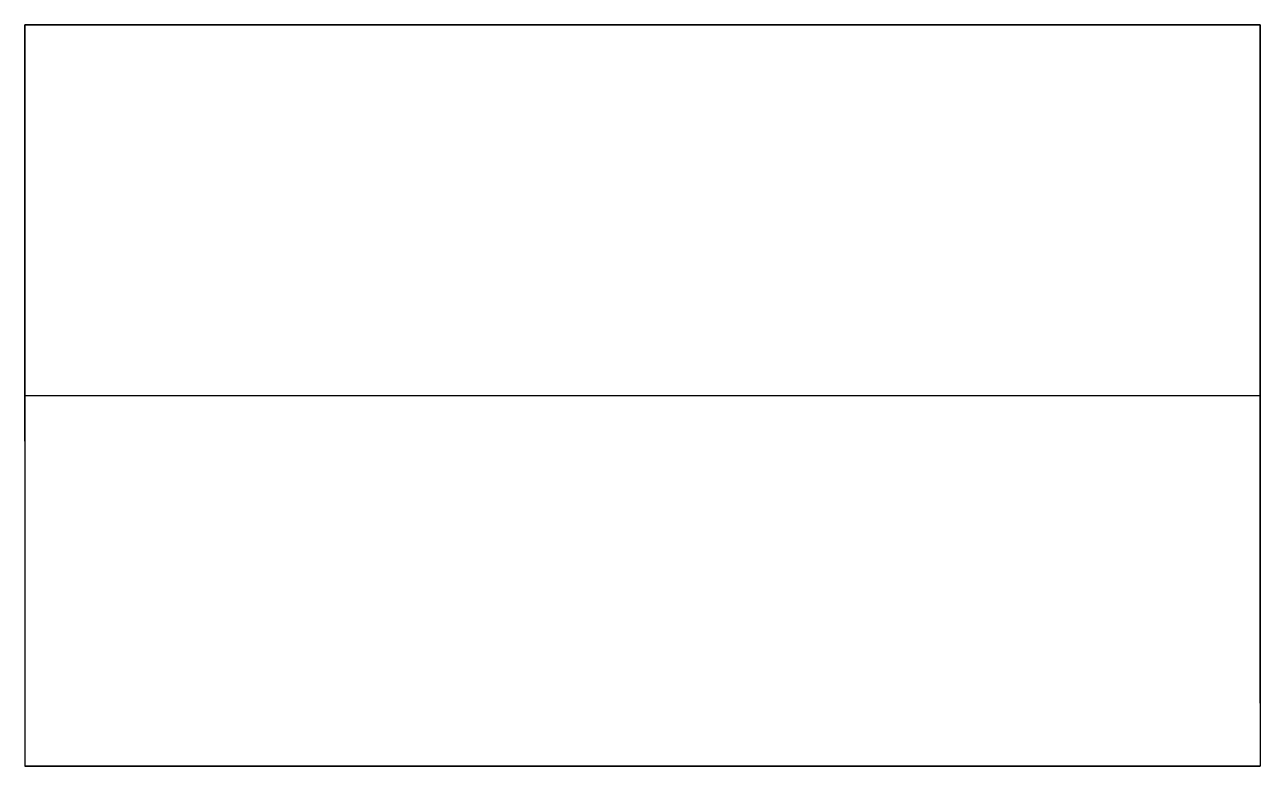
# Model space of a CAD drawing. Header units: inches. Extents: x -5 to 5, y -3 to 3.
import ezdxf

# ---------------------------------------------------------------- set-up
doc = ezdxf.new("R2010")
doc.units = ezdxf.units.IN
doc.header["$MEASUREMENT"] = 0
doc.layers.add('Fenetre', color=2, linetype='Continuous')

msp = doc.modelspace()

# ---------------------------------------------------------------- linework, layer by layer
at = {"extrusion": (0, -1, 0)}
for p, q in [((5, 3, -4.5), (-5, 3, -4.5)), ((-5, 3, -4.5), (-5, 3, 2.5)), ((-5, 3, 2.5), (5, 3, 2.5)), ((-5, 3, -4.5), (-5, -3, -4.5)), ((5, 3, -4.5), (5, 3, 2.5)), ((5, -3, -4.5), (-5, -3, -4.5)), ((-5, -3, -4.5), (-5, -3, 2.5)), ((-5, -3, 2.5), (5, -3, 2.5)), ((5, -3, -4.5), (5, -3, 2.5))]:
    msp.add_line(p, q, dxfattribs=at)
at = {"extrusion": (1, -2e-16, 0)}
for p, q in [((-5, 0, 4.808), (-5, 3, 2.5)), ((5, 3, -4.5), (5, -3, -4.5)), ((5, 0, 4.808), (5, 3, 2.5)), ((-5, 0, 4.808), (-5, -3, 2.5)), ((-5, 0, 4.808), (5, 0, 4.808)), ((5, 0, 4.808), (5, -3, 2.5))]:
    msp.add_line(p, q, dxfattribs=at)
at = {"layer": 'Fenetre', "extrusion": (0, -1, 0)}
for points, elevation in [([(-3.885, 0.621), (1.115, 0.621), (1.115, -2.379), (-3.885, -2.379)], -3), ([(-4.206, 0.483), (-0.525, 0.483), (-0.525, -2.517), (-4.206, -2.517)], 3), ([(0.325, 1.5), (4.006, 1.5), (4.006, -1.5), (0.325, -1.5)], 3)]:
    msp.add_lwpolyline(points, close=True, dxfattribs=dict(at, elevation=elevation))
at = {"layer": 'Fenetre', "extrusion": (1, -2e-16, 0)}
for points, elevation in [([(2.63, 1.5), (-0.37, 1.5), (-0.37, -1.5), (2.63, -1.5)], -5), ([(0.512, 1.5), (-2.488, 1.5), (-2.488, -1.5), (0.512, -1.5)], 5)]:
    msp.add_lwpolyline(points, close=True, dxfattribs=dict(at, elevation=elevation))

doc.saveas('drawing.dxf')
